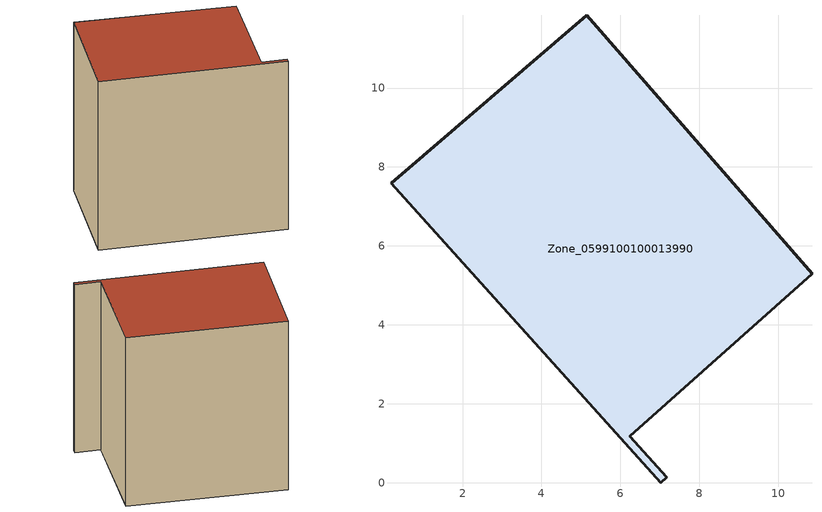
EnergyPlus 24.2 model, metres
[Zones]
Zone_0599100100013990
 floor ground (C_G): 6.23,1.17 7.18,0.14 7.02,0 0.2,7.58 5.15,11.84 10.86,5.29 z0
 wall outside (C_F): 0.2,7.58 7.02,0 7.18,0.14 6.23,1.17 10.86,5.29 5.15,11.84 0.2,7.58 z0:10.08
 roof outside (C_R): 5.15,11.84 0.2,7.58 7.02,0 7.18,0.14 6.23,1.17 10.86,5.29 z10.08
[BUILDING]
Pand.0599100100013990: North Axis=0; Terrain=City; Loads Convergence Tolerance Value=0.04; Temperature Convergence Tolerance Value=0.4; Solar Distribution=FullExterior; Maximum Number of Warmup Days=25; Minimum Number of Warmup Days=1
[Site:Location]
Rotterdam.The.Hague.AP_ZH_NLD Design_Conditions: Latitude=51.96; Longitude=4.45; Time Zone=1; Elevation=-4.5
[SITE:GROUNDTEMPERATURE:BUILDINGSURFACE]
18, 18, 18, 18, 18, 18, 18, 18, 18, 18, 18, 18
[MATERIAL] Thermal Absorptance=0.9; Solar Absorptance=0.7; Visible Absorptance=0.7
Name | Roughness | Thickness | Conductivity | Density | Specific Heat
G.TI.2015-2018 | MediumSmooth | 0.15 | 0.0428571 | 540 | 1210
F.TI.2015-2018 | Rough | 0.3 | 0.0666667 | 1920 | 840
R.TI.2015-2018 | MediumRough | 0.2 | 0.0333333 | 1500 | 1000
[CONSTRUCTION]
C_G: G.TI.2015-2018
C_F: F.TI.2015-2018
C_R: R.TI.2015-2018
[ZONE]
Zone_0599100100013990: Type=1; Multiplier=1; Ceiling Height=Autocalculate; Volume=Autocalculate; Floor Area=autocalculate; Part of Total Floor Area=Yes
[ZONEINFILTRATION:DESIGNFLOWRATE]
Infil_Zone_0599100100013990: Zone or ZoneList or Space or SpaceList=Zone_0599100100013990; Schedule=AlwaysOn; Design Flow Rate Calculation Method=Flow/Area; Flow Rate per Floor Area=0.0015; Constant Term Coefficient=1; Temperature Term Coefficient=0; Velocity Term Coefficient=0; Velocity Squared Term Coefficient=0
[HVACTEMPLATE:ZONE:IDEALLOADSAIRSYSTEM]
Zone_0599100100013990: Maximum Heating Supply Air Temperature=50; Minimum Cooling Supply Air Temperature=13; Maximum Heating Supply Air Humidity Ratio=0.0156; Minimum Cooling Supply Air Humidity Ratio=0.0077; Heating Limit=NoLimit; Cooling Limit=NoLimit; Dehumidification Control Type=ConstantSensibleHeatRatio; Cooling Sensible Heat Ratio=0.7; Dehumidification Setpoint=60; Humidification Control Type=None; Humidification Setpoint=30; Outdoor Air Method=None; Outdoor Air Flow Rate per Person=0.00944; Outdoor Air Flow Rate per Zone Floor Area=0; Outdoor Air Flow Rate per Zone=0; Demand Controlled Ventilation Type=None; Outdoor Air Economizer Type=NoEconomizer; Heat Recovery Type=None; Sensible Heat Recovery Effectiveness=0.7; Latent Heat Recovery Effectiveness=0.65
[ZONECONTROL:THERMOSTAT]
ThermostatControl_Zone_0599100100013990: Zone or ZoneList=Zone_0599100100013990; Control Type Schedule=DualSetpointControlType; Control 1=Thermostat_Zone_0599100100013990; Temperature Difference Between Cutout And Setpoint=0
[THERMOSTATSETPOINT:DUALSETPOINT]
Thermostat_Zone_0599100100013990: Heating Setpoint Temperature Schedule=HeatingSetpoint_Zone_0599100100013990; Cooling Setpoint Temperature Schedule=CoolingSetpoint_Zone_0599100100013990
[SCHEDULE:COMPACT]
HeatingSetpoint_Zone_0599100100013990: Through: 12/31, For: AllDays, Until: 24:00, 21
CoolingSetpoint_Zone_0599100100013990: Through: 12/31, For: AllDays, Until: 24:00, 24
DualSetpointControlType: Through: 12/31, For: AllDays, Until: 24:00, 4
AlwaysOn: Through: 12/31, For: AllDays, Until: 24:00, 1
